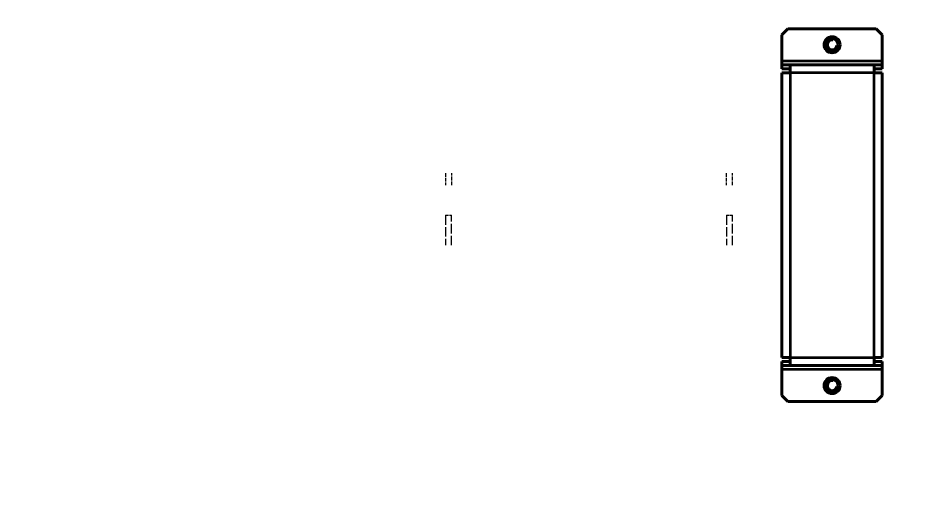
# Model space of a CAD drawing. Header units: millimetres. Extents: x 0 to 5945, y 0 to 4205.
# Drawn here: x 2364.5 to 2814.2, y 3377.2 to 3619.1 of the extents above; entities that cross this region are included whole.
import ezdxf

# ---------------------------------------------------------------- set-up
doc = ezdxf.new("R2010")
doc.units = ezdxf.units.MM
doc.header["$LTSCALE"] = 5
doc.linetypes.add('DASHED', pattern=[0.2067, 0.1654, -0.0413])
for name, color, linetype, lineweight in [('가려진 것(ISO)', 2, 'DASHED', 18), ('가시적인 것(ISO)', 3, 'Continuous', 40), ('가시적인 좁은 것(ISO)', 3, 'Continuous', 35), ('치수(ISO)', 2, 'Continuous', 25)]:
    doc.layers.add(name, color=color, linetype=linetype, lineweight=lineweight)
doc.styles.add('치수 텍스트_PSTEK_POSCO', font='isocp.shx')
doc.dimstyles.new('치수_PSTEK_POSCO', dxfattribs={"dimscale": 5, "dimtxt": 3.5, "dimasz": 2.5, "dimexe": 2, "dimexo": 2.5, "dimgap": 1, "dimtad": 1, "dimrnd": 1e-08, "dimdsep": 46, "dimtxsty": '치수 텍스트_PSTEK_POSCO', "dimcen": 0.09, "dimdle": 10, "dimclrd": 7, "dimclre": 7, "dimclrt": 2, "dimadec": 1, "dimazin": 2, "dimtfac": 1, "dimtmove": 0, "dimatfit": 3, "dimfxl": 0, "dimtolj": 1, "dimlwd": -1, "dimlwe": -1, "dimarcsym": 0})

# ---------------------------------------------------------------- blocks, each defined once
blk = doc.blocks.new('*D48')
at = {"layer": 'Defpoints', "color": 0, "transparency": 16777216}
for p in [(2924.17, 3953.64), (2924.17, 3473.92), (1547.17, 3428.67)]:
    blk.add_point(p, dxfattribs=at)
at = {"layer": '치수(ISO)', "color": 7, "transparency": 16777216}
for p, q in [((1547.17, 3441.17), (1547.17, 3963.64)), ((2924.17, 3486.42), (2924.17, 3963.64)), ((1559.67, 3953.64), (2911.67, 3953.64))]:
    blk.add_line(p, q, dxfattribs=at)
for points in [[(1559.67, 3955.73), (1559.67, 3951.56), (1547.17, 3953.64)], [(2911.67, 3955.73), (2911.67, 3951.56), (2924.17, 3953.64)]]:
    blk.add_solid(points, dxfattribs=at)
at = {"layer": '치수(ISO)', "color": 2, "transparency": 16777216, "insert": (2215.54, 3967.39), "char_height": 17.5, "attachment_point": 4, "style": '치수 텍스트_PSTEK_POSCO'}
blk.add_mtext('\\A1;1377', dxfattribs=at)
blk = doc.blocks.new('*D49')
at = {"layer": 'Defpoints', "color": 0, "transparency": 16777216}
for p in [(2791.67, 3837.92), (2728.01, 2865.12), (3101.94, 2865.12)]:
    blk.add_point(p, dxfattribs=at)
at = {"layer": '치수(ISO)', "color": 7, "transparency": 16777216}
for p, q in [((2804.17, 3837.92), (3111.94, 3837.92)), ((3101.94, 3825.42), (3101.94, 2877.62)), ((2740.51, 2865.12), (3111.94, 2865.12))]:
    blk.add_line(p, q, dxfattribs=at)
for points in [[(3099.86, 3825.42), (3104.02, 3825.42), (3101.94, 3837.92)], [(3099.86, 2877.62), (3104.02, 2877.62), (3101.94, 2865.12)]]:
    blk.add_solid(points, dxfattribs=at)
at = {"layer": '치수(ISO)', "color": 2, "transparency": 16777216, "insert": (3088.18, 3331.65), "char_height": 17.5, "attachment_point": 4, "rotation": 90, "style": '치수 텍스트_PSTEK_POSCO'}
blk.add_mtext('\\A1;972.8', dxfattribs=at)

msp = doc.modelspace()

# ---------------------------------------------------------------- linework, layer by layer
at = {"layer": '가려진 것(ISO)', "ltscale": 2.285536}
for p, q in [((2577.586, 3541.715), (2577.586, 3535.715)), ((2580.75, 3535.715), (2580.75, 3541.715)), ((2717.586, 3541.715), (2717.586, 3535.715)), ((2720.75, 3535.715), (2720.75, 3541.715))]:
    msp.add_line(p, q, dxfattribs=at)
at = {"layer": '가려진 것(ISO)', "ltscale": 5.71399}
for p, q in [((2577.668, 3520.715), (2577.668, 3505.715)), ((2580.668, 3505.715), (2580.668, 3520.715)), ((2717.668, 3520.715), (2717.668, 3505.715)), ((2720.668, 3505.715), (2720.668, 3520.715))]:
    msp.add_line(p, q, dxfattribs=at)
at = {"layer": '가려진 것(ISO)', "ltscale": 1.795034}
for p, q in [((2577.668, 3520.715), (2580.668, 3520.715)), ((2717.668, 3520.715), (2720.668, 3520.715))]:
    msp.add_line(p, q, dxfattribs=at)
at = {"layer": '가시적인 것(ISO)'}
for p, q in [((2745.368, 3610.715), (2748.368, 3613.715)), ((2792.368, 3613.715), (2748.368, 3613.715)), ((2792.368, 3613.715), (2795.368, 3610.715)), ((2745.368, 3610.715), (2745.368, 3597.715)), ((2795.368, 3610.715), (2795.368, 3597.715)), ((2745.368, 3597.715), (2745.368, 3595.715)), ((2795.368, 3597.715), (2795.368, 3595.715)), ((2745.368, 3593.715), (2745.368, 3595.715)), ((2745.368, 3595.715), (2749.368, 3595.715)), ((2749.368, 3593.715), (2745.368, 3593.715)), ((2749.368, 3591.715), (2749.368, 3595.715)), ((2749.368, 3595.715), (2791.368, 3595.715)), ((2791.368, 3595.715), (2791.368, 3591.715)), ((2791.368, 3595.715), (2795.368, 3595.715)), ((2795.368, 3593.715), (2791.368, 3593.715)), ((2795.368, 3595.715), (2795.368, 3593.715)), ((2745.368, 3449.715), (2745.368, 3591.715)), ((2749.368, 3591.715), (2745.368, 3591.715)), ((2795.368, 3591.715), (2791.368, 3591.715)), ((2795.368, 3591.715), (2795.368, 3449.715)), ((2745.368, 3449.715), (2749.368, 3449.715)), ((2749.368, 3445.715), (2749.368, 3449.715)), ((2791.368, 3449.715), (2795.368, 3449.715)), ((2791.368, 3449.715), (2791.368, 3445.715)), ((2745.368, 3445.715), (2745.368, 3447.715)), ((2745.368, 3447.715), (2749.368, 3447.715)), ((2745.368, 3443.715), (2745.368, 3445.715)), ((2749.368, 3445.715), (2745.368, 3445.715)), ((2791.368, 3445.715), (2749.368, 3445.715)), ((2791.368, 3447.715), (2795.368, 3447.715)), ((2795.368, 3445.715), (2791.368, 3445.715)), ((2795.368, 3447.715), (2795.368, 3445.715)), ((2795.368, 3443.715), (2795.368, 3445.715)), ((2745.368, 3430.715), (2745.368, 3443.715)), ((2795.368, 3430.715), (2795.368, 3443.715)), ((2748.368, 3427.715), (2745.368, 3430.715)), ((2748.368, 3427.715), (2792.368, 3427.715)), ((2795.368, 3430.715), (2792.368, 3427.715))]:
    msp.add_line(p, q, dxfattribs=at)
for centre, radius in [((2770.368, 3605.715), 4), ((2770.368, 3605.715), 3), ((2770.368, 3435.715), 4), ((2770.368, 3435.715), 3)]:
    msp.add_circle(centre, radius, dxfattribs=at)
at = {"layer": '가시적인 좁은 것(ISO)'}
for p, q in [((2745.368, 3597.715), (2795.368, 3597.715)), ((2749.368, 3591.715), (2749.368, 3449.715)), ((2791.368, 3591.715), (2749.368, 3591.715)), ((2791.368, 3449.715), (2791.368, 3591.715)), ((2749.368, 3449.715), (2791.368, 3449.715)), ((2795.368, 3443.715), (2745.368, 3443.715))]:
    msp.add_line(p, q, dxfattribs=at)
for centre in [(2770.368, 3605.715), (2770.368, 3605.715), (2770.368, 3435.715), (2770.368, 3435.715)]:
    msp.add_arc(centre, 2.401, 80, 350, dxfattribs=at)

# ---------------------------------------------------------------- dimensions: what is measured, and where the dimension line sits
at = {"layer": '치수(ISO)', "color": 7}
for base, p1, p2, angle, picture, middle in [((2924.168, 3953.643), (1547.168, 3428.665), (2924.168, 3473.915), 180, '*D48', (2235.668, 3953.643)), ((3101.938, 2865.115), (2791.668, 3837.915), (2728.007, 2865.115), 90, '*D49', (3101.938, 3356.515))]:
    dim = msp.add_linear_dim(base=base, p1=p1, p2=p2, angle=angle, dimstyle='치수_PSTEK_POSCO', override={"dimdec": 2, "dimtp": 0, "dimtm": 0, "dimtdec": 2, "dimtofl": 0, "dimatfit": 1}, dxfattribs=at)
    dim.commit()
    dim.dimension.update_dxf_attribs({"geometry": picture, "text_midpoint": middle, "dimtype": 160})

doc.saveas('drawing.dxf')
